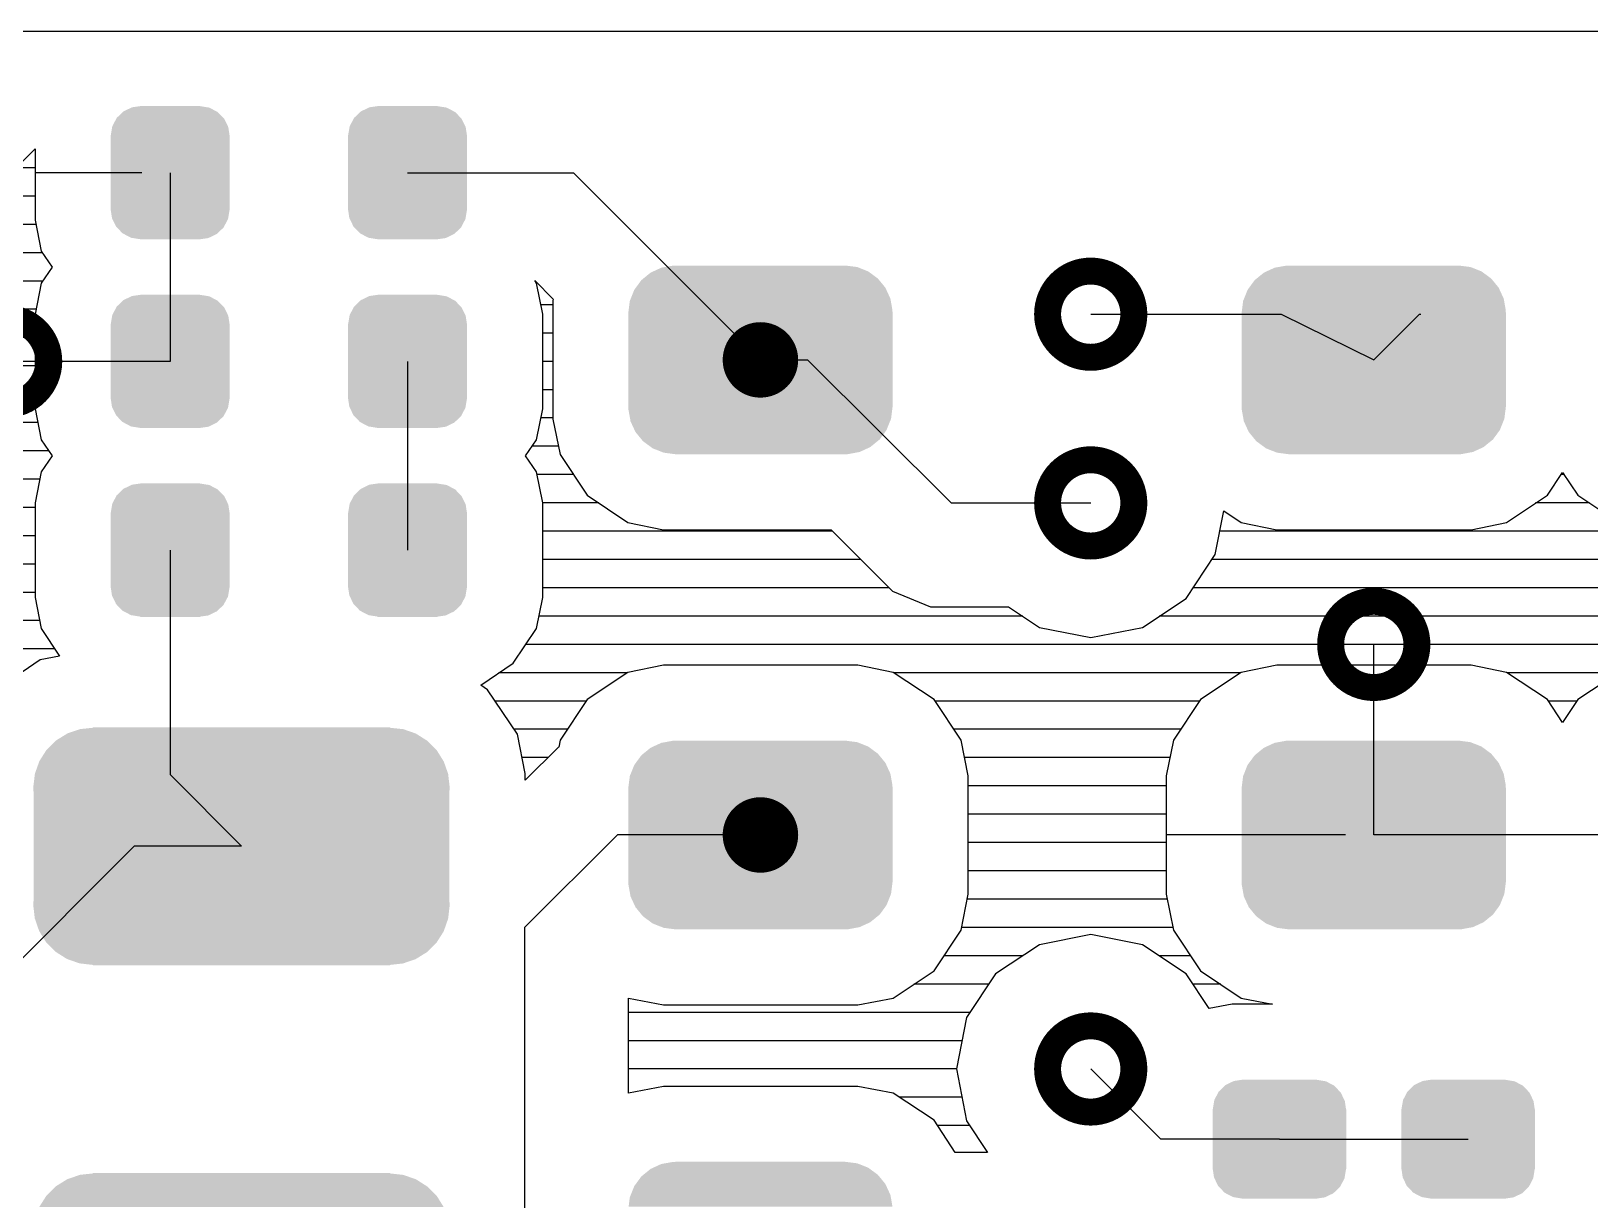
# Model space of a CAD drawing. Extents: x 295 to 953, y 10 to 290.
# Drawn here: x 678.27 to 699.25, y 183.81 to 199.54 of the extents above; entities that cross this region are included whole.
import ezdxf

# ---------------------------------------------------------------- set-up
doc = ezdxf.new("R2010")
doc.units = 0
doc.header["$LTSCALE"] = 5
doc.header["$MEASUREMENT"] = 0
doc.layers.get('0').update_dxf_attribs({"linetype": 'CONTINUOUS', "lineweight": 25})

msp = doc.modelspace()

# ---------------------------------------------------------------- linework, layer by layer
for p, q in [((677.922, 199.54), (719.197, 199.54)), ((676.144, 195.786), (678.318, 197.955)), ((678.318, 197.955), (678.318, 196.995)), ((678.318, 197.701), (678.064, 197.701)), ((679.756, 197.635), (678.318, 197.635)), ((680.137, 197.635), (680.137, 195.095)), ((683.332, 197.635), (685.568, 197.635)), ((685.568, 197.635), (688.082, 195.115)), ((678.318, 197.32), (677.683, 197.32)), ((678.318, 196.995), (678.4, 196.578)), ((678.329, 196.939), (677.302, 196.939)), ((678.4, 196.578), (678.547, 196.365)), ((678.415, 196.558), (676.921, 196.558)), ((678.547, 196.365), (678.4, 196.147)), ((678.425, 196.177), (676.54, 196.177)), ((685.044, 196.182), (685.293, 195.933)), ((685.07, 196.147), (685.044, 196.182)), ((678.4, 196.147), (678.318, 195.73)), ((685.151, 195.73), (685.07, 196.147)), ((678.334, 195.796), (676.159, 195.796)), ((685.288, 195.857), (685.126, 195.857)), ((685.293, 195.933), (685.288, 195.913)), ((685.288, 195.913), (685.288, 194.318)), ((678.318, 195.73), (678.318, 194.455)), ((685.151, 194.455), (685.151, 195.73)), ((692.527, 195.73), (695.093, 195.73)), ((695.093, 195.73), (696.337, 195.115)), ((696.337, 195.115), (696.952, 195.73)), ((696.952, 195.73), (696.972, 195.73)), ((678.318, 195.415), (676.144, 195.415)), ((685.288, 195.476), (685.151, 195.476)), ((688.082, 195.115), (688.717, 195.115)), ((688.717, 195.115), (690.648, 193.19)), ((678.318, 195.034), (676.144, 195.034)), ((680.137, 195.095), (677.922, 195.095)), ((679.756, 195.095), (678.318, 195.095)), ((683.332, 195.095), (683.332, 192.555)), ((685.288, 195.095), (685.151, 195.095)), ((685.288, 194.714), (685.151, 194.714)), ((678.318, 194.653), (676.144, 194.653)), ((678.354, 194.272), (676.144, 194.272)), ((678.318, 194.455), (678.4, 194.038)), ((685.07, 194.038), (685.151, 194.455)), ((685.288, 194.333), (685.126, 194.333)), ((685.288, 194.318), (685.385, 193.84)), ((678.501, 193.891), (676.144, 193.891)), ((678.4, 194.038), (678.547, 193.825)), ((684.922, 193.825), (685.07, 194.038)), ((685.364, 193.952), (685.009, 193.952)), ((678.547, 193.825), (678.4, 193.607)), ((685.07, 193.607), (684.922, 193.825)), ((685.385, 193.84), (685.75, 193.292)), ((678.384, 193.51), (676.144, 193.51)), ((678.4, 193.607), (678.318, 193.19)), ((685.151, 193.19), (685.07, 193.607)), ((685.568, 193.571), (685.075, 193.571)), ((698.674, 193.292), (698.877, 193.601)), ((698.903, 193.571), (698.857, 193.571)), ((698.877, 193.601), (699.085, 193.292)), ((685.75, 193.292), (686.299, 192.926)), ((698.125, 192.926), (698.674, 193.292)), ((699.085, 193.292), (699.634, 192.926)), ((678.318, 193.129), (676.144, 193.129)), ((678.318, 193.19), (678.318, 191.915)), ((685.908, 193.19), (685.151, 193.19)), ((685.151, 191.915), (685.151, 193.19)), ((690.648, 193.19), (692.527, 193.19)), ((694.204, 192.494), (694.32, 193.083)), ((694.32, 193.083), (694.554, 192.926)), ((699.243, 193.19), (698.516, 193.19)), ((689.052, 192.809), (685.151, 192.809)), ((686.299, 192.926), (686.777, 192.829)), ((686.777, 192.829), (689.032, 192.829)), ((689.032, 192.829), (689.86, 192.001)), ((703.495, 192.809), (694.264, 192.809)), ((694.554, 192.926), (695.032, 192.829)), ((695.032, 192.829), (697.648, 192.829)), ((697.648, 192.829), (698.125, 192.926)), ((678.318, 192.748), (676.144, 192.748)), ((680.137, 192.555), (680.137, 189.532)), ((689.433, 192.428), (685.151, 192.428)), ((693.812, 191.905), (694.204, 192.494)), ((703.602, 192.428), (694.158, 192.428)), ((678.318, 192.367), (676.144, 192.367)), ((678.318, 191.986), (676.144, 191.986)), ((689.814, 192.047), (685.151, 192.047)), ((689.86, 192.001), (690.373, 191.793)), ((703.856, 192.047), (693.904, 192.047)), ((678.318, 191.915), (678.4, 191.498)), ((685.07, 191.498), (685.151, 191.915)), ((690.373, 191.793), (691.42, 191.793)), ((691.42, 191.793), (691.836, 191.514)), ((693.223, 191.514), (693.812, 191.905)), ((678.379, 191.605), (676.144, 191.605)), ((691.613, 191.666), (685.1, 191.666)), ((704.313, 191.666), (693.447, 191.666)), ((678.4, 191.498), (678.649, 191.128)), ((684.755, 191.031), (685.07, 191.498)), ((691.836, 191.514), (692.527, 191.376)), ((692.527, 191.376), (693.223, 191.514)), ((678.583, 191.224), (676.144, 191.224)), ((678.649, 191.128), (678.389, 191.077)), ((712.837, 191.285), (684.922, 191.285)), ((696.337, 188.72), (696.337, 191.285)), ((678.389, 191.077), (677.79, 190.675)), ((684.318, 190.736), (684.755, 191.031)), ((686.777, 191.006), (686.299, 190.909)), ((689.393, 191.006), (686.777, 191.006)), ((689.87, 190.909), (689.393, 191.006)), ((695.032, 191.006), (694.554, 190.909)), ((697.648, 191.006), (695.032, 191.006)), ((696.337, 189.101), (696.337, 191.006)), ((698.125, 190.909), (697.648, 191.006)), ((684.409, 190.675), (684.318, 190.736)), ((686.289, 190.904), (684.562, 190.904)), ((686.299, 190.909), (685.75, 190.543)), ((690.419, 190.543), (689.87, 190.909)), ((694.544, 190.904), (689.88, 190.904)), ((694.554, 190.909), (694.005, 190.543)), ((698.674, 190.543), (698.125, 190.909)), ((699.624, 190.904), (698.135, 190.904)), ((699.634, 190.909), (699.085, 190.543)), ((684.811, 190.076), (684.409, 190.675)), ((685.735, 190.523), (684.511, 190.523)), ((685.75, 190.543), (685.385, 189.995)), ((690.785, 189.995), (690.419, 190.543)), ((693.99, 190.523), (690.434, 190.523)), ((694.005, 190.543), (693.64, 189.995)), ((698.877, 190.233), (698.674, 190.543)), ((699.07, 190.523), (698.689, 190.523)), ((699.085, 190.543), (698.877, 190.233)), ((685.481, 190.142), (684.77, 190.142)), ((684.917, 189.548), (684.811, 190.076)), ((693.736, 190.142), (690.688, 190.142)), ((685.364, 189.903), (684.917, 189.456)), ((685.369, 189.903), (685.364, 189.903)), ((685.385, 189.995), (685.369, 189.903)), ((690.876, 189.517), (690.785, 189.995)), ((693.64, 189.995), (693.543, 189.517)), ((685.222, 189.761), (684.872, 189.761)), ((693.594, 189.761), (690.83, 189.761)), ((680.137, 189.532), (681.097, 188.567)), ((684.917, 189.456), (684.917, 189.548)), ((690.876, 187.922), (690.876, 189.517)), ((693.543, 189.517), (693.543, 187.922)), ((693.543, 189.38), (690.876, 189.38)), ((693.543, 188.999), (690.876, 188.999)), ((686.157, 188.72), (684.907, 187.475)), ((688.082, 188.72), (686.157, 188.72)), ((693.543, 188.618), (690.876, 188.618)), ((695.956, 188.72), (693.543, 188.72)), ((696.342, 188.72), (696.337, 188.72)), ((701.417, 188.72), (696.342, 188.72)), ((679.654, 188.567), (676.652, 185.57)), ((681.097, 188.567), (679.654, 188.567)), ((693.543, 188.237), (690.876, 188.237)), ((690.785, 187.439), (690.876, 187.922)), ((693.558, 187.856), (690.866, 187.856)), ((693.543, 187.922), (693.64, 187.439)), ((684.907, 187.475), (684.907, 176.68)), ((690.419, 186.891), (690.785, 187.439)), ((693.635, 187.475), (690.79, 187.475)), ((692.527, 187.378), (691.836, 187.241)), ((693.223, 187.241), (692.527, 187.378)), ((693.64, 187.439), (694.005, 186.891)), ((691.836, 187.241), (691.247, 186.85)), ((693.812, 186.85), (693.223, 187.241)), ((691.613, 187.094), (690.551, 187.094)), ((693.873, 187.094), (693.447, 187.094)), ((689.87, 186.525), (690.419, 186.891)), ((691.247, 186.85), (690.856, 186.261)), ((694.122, 186.383), (693.812, 186.85)), ((694.005, 186.891), (694.554, 186.525)), ((686.304, 185.245), (686.304, 186.525)), ((686.304, 186.525), (686.777, 186.434)), ((689.393, 186.434), (689.87, 186.525)), ((691.156, 186.713), (690.145, 186.713)), ((694.28, 186.713), (693.904, 186.713)), ((694.554, 186.525), (694.976, 186.444)), ((690.902, 186.332), (686.304, 186.332)), ((686.777, 186.434), (689.393, 186.434)), ((694.432, 186.444), (694.122, 186.383)), ((694.976, 186.444), (694.432, 186.444)), ((690.856, 186.261), (690.719, 185.57)), ((690.795, 185.951), (686.304, 185.951)), ((690.719, 185.57), (686.304, 185.57)), ((690.719, 185.57), (690.856, 184.874)), ((693.472, 184.625), (692.527, 185.57)), ((686.777, 185.336), (686.304, 185.245)), ((689.393, 185.336), (686.777, 185.336)), ((689.87, 185.245), (689.393, 185.336)), ((690.419, 184.879), (689.87, 185.245)), ((690.795, 185.189), (689.957, 185.189)), ((690.703, 184.447), (690.419, 184.879)), ((690.856, 184.874), (691.14, 184.447)), ((690.902, 184.808), (690.465, 184.808)), ((695.067, 184.625), (693.472, 184.625)), ((695.067, 184.625), (697.607, 184.625)), ((691.14, 184.447), (690.703, 184.447))]:
    msp.add_line(p, q)
for points, const_width in [([(693.108, 195.73, -1), (691.947, 195.73, -1)], 0.363), ([(678.503, 195.095, -1), (677.342, 195.095, -1)], 0.363), ([(688.336, 195.115, -1), (687.828, 195.115, -1)], 0.508), ([(693.108, 193.19, -1), (691.947, 193.19, -1)], 0.363), ([(696.918, 191.285, -1), (695.757, 191.285, -1)], 0.363), ([(688.336, 188.72, -1), (687.828, 188.72, -1)], 0.508), ([(688.273, 188.72, -1), (687.892, 188.72, -1)], 0.381), ([(693.108, 185.57, -1), (691.947, 185.57, -1)], 0.363)]:
    msp.add_lwpolyline(points, format="xyb", close=True, dxfattribs=dict(const_width=const_width))
for points in [[(680.76, 198.46), (680.664, 198.511), (679.509, 198.46), (679.615, 198.511)], [(680.664, 198.511), (680.638, 198.515), (679.615, 198.511), (679.624, 198.515)], [(680.638, 198.515), (680.538, 198.531), (679.624, 198.515), (679.736, 198.531)], [(680.538, 198.531), (680.538, 198.534), (679.736, 198.531), (679.736, 198.534)], [(683.956, 198.46), (683.859, 198.511), (682.705, 198.46), (682.81, 198.511)], [(683.859, 198.511), (683.833, 198.515), (682.81, 198.511), (682.819, 198.515)], [(683.833, 198.515), (683.734, 198.531), (682.819, 198.515), (682.931, 198.531)], [(683.734, 198.531), (683.734, 198.534), (682.931, 198.531), (682.931, 198.534)], [(680.92, 198.247), (680.914, 198.26), (679.356, 198.247), (679.358, 198.26)], [(680.914, 198.26), (680.865, 198.361), (679.358, 198.26), (679.412, 198.361)], [(680.865, 198.361), (680.854, 198.373), (679.412, 198.361), (679.418, 198.373)], [(680.854, 198.373), (680.776, 198.452), (679.418, 198.373), (679.501, 198.452)], [(680.776, 198.452), (680.76, 198.46), (679.501, 198.452), (679.509, 198.46)], [(684.115, 198.247), (684.109, 198.26), (682.551, 198.247), (682.553, 198.26)], [(684.109, 198.26), (684.06, 198.361), (682.553, 198.26), (682.607, 198.361)], [(684.06, 198.361), (684.049, 198.373), (682.607, 198.361), (682.613, 198.373)], [(684.049, 198.373), (683.972, 198.452), (682.613, 198.373), (682.696, 198.452)], [(683.972, 198.452), (683.956, 198.46), (682.696, 198.452), (682.705, 198.46)], [(680.937, 198.135), (680.92, 198.247), (679.337, 198.135), (679.356, 198.247)], [(680.937, 198.133), (680.937, 198.135), (679.337, 198.133), (679.337, 198.135)], [(680.937, 197.137), (680.937, 198.133), (679.337, 197.137), (679.337, 198.133)], [(684.132, 198.135), (684.115, 198.247), (682.532, 198.135), (682.551, 198.247)], [(684.132, 198.133), (684.132, 198.135), (682.532, 198.133), (682.532, 198.135)], [(684.132, 197.137), (684.132, 198.133), (682.532, 197.137), (682.532, 198.133)], [(680.937, 197.135), (680.937, 197.137), (679.337, 197.135), (679.337, 197.137)], [(680.918, 197.023), (680.937, 197.135), (679.354, 197.023), (679.337, 197.135)], [(680.916, 197.01), (680.918, 197.023), (679.36, 197.01), (679.354, 197.023)], [(680.862, 196.909), (680.916, 197.01), (679.409, 196.909), (679.36, 197.01)], [(684.132, 197.135), (684.132, 197.137), (682.532, 197.135), (682.532, 197.137)], [(684.113, 197.023), (684.132, 197.135), (682.549, 197.023), (682.532, 197.135)], [(684.111, 197.01), (684.113, 197.023), (682.556, 197.01), (682.549, 197.023)], [(684.058, 196.909), (684.111, 197.01), (682.605, 196.909), (682.556, 197.01)], [(680.856, 196.897), (680.862, 196.909), (679.42, 196.897), (679.409, 196.909)], [(680.773, 196.818), (680.856, 196.897), (679.498, 196.818), (679.42, 196.897)], [(680.765, 196.81), (680.773, 196.818), (679.514, 196.81), (679.498, 196.818)], [(680.659, 196.759), (680.765, 196.81), (679.61, 196.759), (679.514, 196.81)], [(684.052, 196.897), (684.058, 196.909), (682.616, 196.897), (682.605, 196.909)], [(683.969, 196.818), (684.052, 196.897), (682.693, 196.818), (682.616, 196.897)], [(683.96, 196.81), (683.969, 196.818), (682.709, 196.81), (682.693, 196.818)], [(683.854, 196.759), (683.96, 196.81), (682.806, 196.759), (682.709, 196.81)], [(680.65, 196.755), (680.659, 196.759), (679.636, 196.755), (679.61, 196.759)], [(680.538, 196.739), (680.65, 196.755), (679.736, 196.739), (679.636, 196.755)], [(680.538, 196.736), (680.538, 196.739), (679.736, 196.736), (679.736, 196.739)], [(683.845, 196.755), (683.854, 196.759), (682.832, 196.755), (682.806, 196.759)], [(683.734, 196.739), (683.845, 196.755), (682.931, 196.739), (682.832, 196.755)], [(683.734, 196.736), (683.734, 196.739), (682.931, 196.736), (682.931, 196.739)], [(689.407, 196.356), (689.384, 196.365), (686.748, 196.356), (686.799, 196.365)], [(689.384, 196.365), (689.232, 196.384), (686.799, 196.365), (686.906, 196.384)], [(689.232, 196.384), (689.225, 196.385), (686.906, 196.384), (686.939, 196.385)], [(697.662, 196.356), (697.639, 196.365), (695.003, 196.356), (695.054, 196.365)], [(697.639, 196.365), (697.487, 196.384), (695.054, 196.365), (695.161, 196.384)], [(697.487, 196.384), (697.48, 196.385), (695.161, 196.384), (695.194, 196.385)], [(689.764, 196.087), (689.681, 196.188), (686.405, 196.087), (686.479, 196.188)], [(689.681, 196.188), (689.662, 196.211), (686.479, 196.188), (686.507, 196.211)], [(689.662, 196.211), (689.556, 196.289), (686.507, 196.211), (686.603, 196.289)], [(689.556, 196.289), (689.533, 196.306), (686.603, 196.289), (686.639, 196.306)], [(689.533, 196.306), (689.407, 196.356), (686.639, 196.306), (686.748, 196.356)], [(698.019, 196.087), (697.936, 196.188), (694.66, 196.087), (694.734, 196.188)], [(697.936, 196.188), (697.917, 196.211), (694.734, 196.188), (694.762, 196.211)], [(697.917, 196.211), (697.811, 196.289), (694.762, 196.211), (694.858, 196.289)], [(697.811, 196.289), (697.788, 196.306), (694.858, 196.289), (694.894, 196.306)], [(697.788, 196.306), (697.662, 196.356), (694.894, 196.306), (695.003, 196.356)], [(680.76, 195.92), (680.664, 195.971), (679.509, 195.92), (679.615, 195.971)], [(680.664, 195.971), (680.638, 195.975), (679.615, 195.971), (679.624, 195.975)], [(680.638, 195.975), (680.538, 195.991), (679.624, 195.975), (679.736, 195.991)], [(680.538, 195.991), (680.538, 195.994), (679.736, 195.991), (679.736, 195.994)], [(683.956, 195.92), (683.859, 195.971), (682.705, 195.92), (682.81, 195.971)], [(683.859, 195.971), (683.833, 195.975), (682.81, 195.971), (682.819, 195.975)], [(683.833, 195.975), (683.734, 195.991), (682.819, 195.975), (682.931, 195.991)], [(683.734, 195.991), (683.734, 195.994), (682.931, 195.991), (682.931, 195.994)], [(689.831, 195.941), (689.777, 196.058), (686.337, 195.941), (686.384, 196.058)], [(689.777, 196.058), (689.764, 196.087), (686.384, 196.058), (686.405, 196.087)], [(698.086, 195.941), (698.032, 196.058), (694.592, 195.941), (694.639, 196.058)], [(698.032, 196.058), (698.019, 196.087), (694.639, 196.058), (694.66, 196.087)], [(680.914, 195.72), (680.865, 195.821), (679.358, 195.72), (679.412, 195.821)], [(680.865, 195.821), (680.854, 195.833), (679.412, 195.821), (679.418, 195.833)], [(680.854, 195.833), (680.776, 195.912), (679.418, 195.833), (679.501, 195.912)], [(680.776, 195.912), (680.76, 195.92), (679.501, 195.912), (679.509, 195.92)], [(684.109, 195.72), (684.06, 195.821), (682.553, 195.72), (682.607, 195.821)], [(684.06, 195.821), (684.049, 195.833), (682.607, 195.821), (682.613, 195.833)], [(684.049, 195.833), (683.972, 195.912), (682.613, 195.833), (682.696, 195.912)], [(683.972, 195.912), (683.956, 195.92), (682.696, 195.912), (682.705, 195.92)], [(689.86, 195.75), (689.859, 195.783), (686.304, 195.75), (686.308, 195.783)], [(689.86, 194.48), (689.86, 195.75), (686.304, 194.48), (686.304, 195.75)], [(689.859, 195.783), (689.837, 195.909), (686.308, 195.783), (686.324, 195.909)], [(689.837, 195.909), (689.831, 195.941), (686.324, 195.909), (686.337, 195.941)], [(698.115, 195.75), (698.114, 195.783), (694.559, 195.75), (694.563, 195.783)], [(698.115, 194.48), (698.115, 195.75), (694.559, 194.48), (694.559, 195.75)], [(698.114, 195.783), (698.092, 195.909), (694.563, 195.783), (694.579, 195.909)], [(698.092, 195.909), (698.086, 195.941), (694.579, 195.909), (694.592, 195.941)], [(680.937, 195.595), (680.92, 195.707), (679.337, 195.595), (679.356, 195.707)], [(680.937, 195.593), (680.937, 195.595), (679.337, 195.593), (679.337, 195.595)], [(680.937, 194.597), (680.937, 195.593), (679.337, 194.597), (679.337, 195.593)], [(680.92, 195.707), (680.914, 195.72), (679.356, 195.707), (679.358, 195.72)], [(684.132, 195.595), (684.115, 195.707), (682.532, 195.595), (682.551, 195.707)], [(684.132, 195.593), (684.132, 195.595), (682.532, 195.593), (682.532, 195.595)], [(684.132, 194.597), (684.132, 195.593), (682.532, 194.597), (682.532, 195.593)], [(684.115, 195.707), (684.109, 195.72), (682.551, 195.707), (682.553, 195.72)], [(680.937, 194.595), (680.937, 194.597), (679.337, 194.595), (679.337, 194.597)], [(680.918, 194.483), (680.937, 194.595), (679.354, 194.483), (679.337, 194.595)], [(680.916, 194.47), (680.918, 194.483), (679.36, 194.47), (679.354, 194.483)], [(684.132, 194.595), (684.132, 194.597), (682.532, 194.595), (682.532, 194.597)], [(684.113, 194.483), (684.132, 194.595), (682.549, 194.483), (682.532, 194.595)], [(684.111, 194.47), (684.113, 194.483), (682.556, 194.47), (682.549, 194.483)], [(689.856, 194.447), (689.86, 194.48), (686.305, 194.447), (686.304, 194.48)], [(698.111, 194.447), (698.115, 194.48), (694.56, 194.447), (694.559, 194.48)], [(680.862, 194.369), (680.916, 194.47), (679.409, 194.369), (679.36, 194.47)], [(680.856, 194.357), (680.862, 194.369), (679.42, 194.357), (679.409, 194.369)], [(680.773, 194.278), (680.856, 194.357), (679.498, 194.278), (679.42, 194.357)], [(680.765, 194.27), (680.773, 194.278), (679.514, 194.27), (679.498, 194.278)], [(680.659, 194.219), (680.765, 194.27), (679.61, 194.219), (679.514, 194.27)], [(684.058, 194.369), (684.111, 194.47), (682.605, 194.369), (682.556, 194.47)], [(684.052, 194.357), (684.058, 194.369), (682.616, 194.357), (682.605, 194.369)], [(683.969, 194.278), (684.052, 194.357), (682.693, 194.278), (682.616, 194.357)], [(683.96, 194.27), (683.969, 194.278), (682.709, 194.27), (682.693, 194.278)], [(683.854, 194.219), (683.96, 194.27), (682.806, 194.219), (682.709, 194.27)], [(689.84, 194.321), (689.856, 194.447), (686.328, 194.321), (686.305, 194.447)], [(689.827, 194.29), (689.84, 194.321), (686.333, 194.29), (686.328, 194.321)], [(689.78, 194.172), (689.827, 194.29), (686.387, 194.172), (686.333, 194.29)], [(698.095, 194.321), (698.111, 194.447), (694.583, 194.321), (694.56, 194.447)], [(698.082, 194.29), (698.095, 194.321), (694.588, 194.29), (694.583, 194.321)], [(698.035, 194.172), (698.082, 194.29), (694.642, 194.172), (694.588, 194.29)], [(680.65, 194.215), (680.659, 194.219), (679.636, 194.215), (679.61, 194.219)], [(680.538, 194.199), (680.65, 194.215), (679.736, 194.199), (679.636, 194.215)], [(680.538, 194.196), (680.538, 194.199), (679.736, 194.196), (679.736, 194.199)], [(683.845, 194.215), (683.854, 194.219), (682.832, 194.215), (682.806, 194.219)], [(683.734, 194.199), (683.845, 194.215), (682.931, 194.199), (682.832, 194.215)], [(683.734, 194.196), (683.734, 194.199), (682.931, 194.196), (682.931, 194.199)], [(689.76, 194.144), (689.78, 194.172), (686.4, 194.144), (686.387, 194.172)], [(689.686, 194.043), (689.76, 194.144), (686.483, 194.043), (686.4, 194.144)], [(698.015, 194.144), (698.035, 194.172), (694.655, 194.144), (694.642, 194.172)], [(697.941, 194.043), (698.015, 194.144), (694.738, 194.043), (694.655, 194.144)], [(689.657, 194.02), (689.686, 194.043), (686.502, 194.02), (686.483, 194.043)], [(689.561, 193.942), (689.657, 194.02), (686.608, 193.942), (686.502, 194.02)], [(689.525, 193.925), (689.561, 193.942), (686.631, 193.925), (686.608, 193.942)], [(689.416, 193.875), (689.525, 193.925), (686.757, 193.875), (686.631, 193.925)], [(689.366, 193.866), (689.416, 193.875), (686.78, 193.866), (686.757, 193.875)], [(689.258, 193.846), (689.366, 193.866), (686.932, 193.846), (686.78, 193.866)], [(697.912, 194.02), (697.941, 194.043), (694.757, 194.02), (694.738, 194.043)], [(697.816, 193.942), (697.912, 194.02), (694.863, 193.942), (694.757, 194.02)], [(697.78, 193.925), (697.816, 193.942), (694.886, 193.925), (694.863, 193.942)], [(697.671, 193.875), (697.78, 193.925), (695.012, 193.875), (694.886, 193.925)], [(697.621, 193.866), (697.671, 193.875), (695.035, 193.866), (695.012, 193.875)], [(697.513, 193.846), (697.621, 193.866), (695.187, 193.846), (695.035, 193.866)], [(689.225, 193.845), (689.258, 193.846), (686.939, 193.845), (686.932, 193.846)], [(697.48, 193.845), (697.513, 193.846), (695.194, 193.845), (695.187, 193.846)], [(680.76, 193.38), (680.664, 193.431), (679.509, 193.38), (679.615, 193.431)], [(680.664, 193.431), (680.638, 193.435), (679.615, 193.431), (679.624, 193.435)], [(680.638, 193.435), (680.538, 193.451), (679.624, 193.435), (679.736, 193.451)], [(680.538, 193.451), (680.538, 193.454), (679.736, 193.451), (679.736, 193.454)], [(683.956, 193.38), (683.859, 193.431), (682.705, 193.38), (682.81, 193.431)], [(683.859, 193.431), (683.833, 193.435), (682.81, 193.431), (682.819, 193.435)], [(683.833, 193.435), (683.734, 193.451), (682.819, 193.435), (682.931, 193.451)], [(683.734, 193.451), (683.734, 193.454), (682.931, 193.451), (682.931, 193.454)], [(680.914, 193.18), (680.865, 193.281), (679.358, 193.18), (679.412, 193.281)], [(680.865, 193.281), (680.854, 193.293), (679.412, 193.281), (679.418, 193.293)], [(680.854, 193.293), (680.776, 193.372), (679.418, 193.293), (679.501, 193.372)], [(680.776, 193.372), (680.76, 193.38), (679.501, 193.372), (679.509, 193.38)], [(684.109, 193.18), (684.06, 193.281), (682.553, 193.18), (682.607, 193.281)], [(684.06, 193.281), (684.049, 193.293), (682.607, 193.281), (682.613, 193.293)], [(684.049, 193.293), (683.972, 193.372), (682.613, 193.293), (682.696, 193.372)], [(683.972, 193.372), (683.956, 193.38), (682.696, 193.372), (682.705, 193.38)], [(680.937, 193.055), (680.92, 193.167), (679.337, 193.055), (679.356, 193.167)], [(680.937, 193.053), (680.937, 193.055), (679.337, 193.053), (679.337, 193.055)], [(680.937, 192.057), (680.937, 193.053), (679.337, 192.057), (679.337, 193.053)], [(680.92, 193.167), (680.914, 193.18), (679.356, 193.167), (679.358, 193.18)], [(684.132, 193.055), (684.115, 193.167), (682.532, 193.055), (682.551, 193.167)], [(684.132, 193.053), (684.132, 193.055), (682.532, 193.053), (682.532, 193.055)], [(684.132, 192.057), (684.132, 193.053), (682.532, 192.057), (682.532, 193.053)], [(684.115, 193.167), (684.109, 193.18), (682.551, 193.167), (682.553, 193.18)], [(680.937, 192.055), (680.937, 192.057), (679.337, 192.055), (679.337, 192.057)], [(680.918, 191.943), (680.937, 192.055), (679.354, 191.943), (679.337, 192.055)], [(684.132, 192.055), (684.132, 192.057), (682.532, 192.055), (682.532, 192.057)], [(684.113, 191.943), (684.132, 192.055), (682.549, 191.943), (682.532, 192.055)], [(680.916, 191.93), (680.918, 191.943), (679.36, 191.93), (679.354, 191.943)], [(680.862, 191.829), (680.916, 191.93), (679.409, 191.829), (679.36, 191.93)], [(680.856, 191.817), (680.862, 191.829), (679.42, 191.817), (679.409, 191.829)], [(680.773, 191.738), (680.856, 191.817), (679.498, 191.738), (679.42, 191.817)], [(684.111, 191.93), (684.113, 191.943), (682.556, 191.93), (682.549, 191.943)], [(684.058, 191.829), (684.111, 191.93), (682.605, 191.829), (682.556, 191.93)], [(684.052, 191.817), (684.058, 191.829), (682.616, 191.817), (682.605, 191.829)], [(683.969, 191.738), (684.052, 191.817), (682.693, 191.738), (682.616, 191.817)], [(680.765, 191.73), (680.773, 191.738), (679.514, 191.73), (679.498, 191.738)], [(680.659, 191.679), (680.765, 191.73), (679.61, 191.679), (679.514, 191.73)], [(680.65, 191.675), (680.659, 191.679), (679.636, 191.675), (679.61, 191.679)], [(680.538, 191.659), (680.65, 191.675), (679.736, 191.659), (679.636, 191.675)], [(680.538, 191.656), (680.538, 191.659), (679.736, 191.656), (679.736, 191.659)], [(683.96, 191.73), (683.969, 191.738), (682.709, 191.73), (682.693, 191.738)], [(683.854, 191.679), (683.96, 191.73), (682.806, 191.679), (682.709, 191.73)], [(683.845, 191.675), (683.854, 191.679), (682.832, 191.675), (682.806, 191.679)], [(683.734, 191.659), (683.845, 191.675), (682.931, 191.659), (682.832, 191.675)], [(683.734, 191.656), (683.734, 191.659), (682.931, 191.656), (682.931, 191.659)], [(683.592, 189.992), (683.445, 190.084), (678.601, 189.992), (678.75, 190.084)], [(683.445, 190.084), (683.439, 190.087), (678.75, 190.084), (678.754, 190.087)], [(683.439, 190.087), (683.275, 190.144), (678.754, 190.087), (678.921, 190.144)], [(683.275, 190.144), (683.265, 190.145), (678.921, 190.144), (678.924, 190.145)], [(683.265, 190.145), (683.096, 190.163), (678.924, 190.145), (679.098, 190.163)], [(683.096, 190.163), (683.096, 190.167), (679.098, 190.163), (679.098, 190.167)], [(683.817, 189.713), (683.725, 189.861), (678.376, 189.713), (678.47, 189.861)], [(683.725, 189.861), (683.721, 189.865), (678.47, 189.861), (678.473, 189.865)], [(683.721, 189.865), (683.598, 189.989), (678.473, 189.865), (678.597, 189.989)], [(683.598, 189.989), (683.592, 189.992), (678.597, 189.989), (678.601, 189.992)], [(689.662, 189.815), (689.556, 189.893), (686.507, 189.815), (686.603, 189.893)], [(689.556, 189.893), (689.533, 189.91), (686.603, 189.893), (686.639, 189.91)], [(689.533, 189.91), (689.407, 189.96), (686.639, 189.91), (686.748, 189.96)], [(689.407, 189.96), (689.384, 189.969), (686.748, 189.96), (686.799, 189.969)], [(689.384, 189.969), (689.232, 189.989), (686.799, 189.969), (686.906, 189.989)], [(689.232, 189.989), (689.225, 189.99), (686.906, 189.989), (686.939, 189.99)], [(697.917, 189.815), (697.811, 189.893), (694.762, 189.815), (694.858, 189.893)], [(697.811, 189.893), (697.788, 189.91), (694.858, 189.893), (694.894, 189.91)], [(697.788, 189.91), (697.662, 189.96), (694.894, 189.91), (695.003, 189.96)], [(697.662, 189.96), (697.639, 189.969), (695.003, 189.96), (695.054, 189.969)], [(697.639, 189.969), (697.487, 189.989), (695.054, 189.969), (695.161, 189.989)], [(697.487, 189.989), (697.48, 189.99), (695.161, 189.989), (695.194, 189.99)], [(683.878, 189.544), (683.82, 189.709), (678.316, 189.544), (678.375, 189.709)], [(683.82, 189.709), (683.817, 189.713), (678.375, 189.709), (678.376, 189.713)], [(689.831, 189.545), (689.777, 189.663), (686.337, 189.545), (686.384, 189.663)], [(689.777, 189.663), (689.764, 189.691), (686.384, 189.663), (686.405, 189.691)], [(689.764, 189.691), (689.681, 189.792), (686.405, 189.691), (686.479, 189.792)], [(689.681, 189.792), (689.662, 189.815), (686.479, 189.792), (686.507, 189.815)], [(698.086, 189.545), (698.032, 189.663), (694.592, 189.545), (694.639, 189.663)], [(698.032, 189.663), (698.019, 189.691), (694.639, 189.663), (694.66, 189.691)], [(698.019, 189.691), (697.936, 189.792), (694.66, 189.691), (694.734, 189.792)], [(697.936, 189.792), (697.917, 189.815), (694.734, 189.792), (694.762, 189.815)], [(683.899, 189.365), (683.879, 189.539), (678.295, 189.365), (678.316, 189.539)], [(683.879, 189.539), (683.878, 189.544), (678.316, 189.539), (678.316, 189.544)], [(689.859, 189.388), (689.837, 189.514), (686.308, 189.388), (686.324, 189.514)], [(689.837, 189.514), (689.831, 189.545), (686.324, 189.514), (686.337, 189.545)], [(698.114, 189.388), (698.092, 189.514), (694.563, 189.388), (694.579, 189.514)], [(698.092, 189.514), (698.086, 189.545), (694.579, 189.514), (694.592, 189.545)], [(683.896, 189.301), (683.899, 189.365), (678.298, 189.301), (678.295, 189.365)], [(683.896, 187.833), (683.896, 189.301), (678.298, 187.833), (678.298, 189.301)], [(689.86, 189.355), (689.859, 189.388), (686.304, 189.355), (686.308, 189.388)], [(689.86, 188.085), (689.86, 189.355), (686.304, 188.085), (686.304, 189.355)], [(698.115, 189.355), (698.114, 189.388), (694.559, 189.355), (694.563, 189.388)], [(698.115, 188.085), (698.115, 189.355), (694.559, 188.085), (694.559, 189.355)], [(689.856, 188.052), (689.86, 188.085), (686.305, 188.052), (686.304, 188.085)], [(689.84, 187.926), (689.856, 188.052), (686.328, 187.926), (686.305, 188.052)], [(698.111, 188.052), (698.115, 188.085), (694.56, 188.052), (694.559, 188.085)], [(698.095, 187.926), (698.111, 188.052), (694.583, 187.926), (694.56, 188.052)], [(683.899, 187.77), (683.896, 187.833), (678.295, 187.77), (678.298, 187.833)], [(683.879, 187.596), (683.899, 187.77), (678.315, 187.596), (678.295, 187.77)], [(689.827, 187.894), (689.84, 187.926), (686.333, 187.894), (686.328, 187.926)], [(689.78, 187.777), (689.827, 187.894), (686.387, 187.777), (686.333, 187.894)], [(689.76, 187.748), (689.78, 187.777), (686.4, 187.748), (686.387, 187.777)], [(698.082, 187.894), (698.095, 187.926), (694.588, 187.894), (694.583, 187.926)], [(698.035, 187.777), (698.082, 187.894), (694.642, 187.777), (694.588, 187.894)], [(698.015, 187.748), (698.035, 187.777), (694.655, 187.748), (694.642, 187.777)], [(683.878, 187.591), (683.879, 187.596), (678.317, 187.591), (678.315, 187.596)], [(683.82, 187.426), (683.878, 187.591), (678.374, 187.426), (678.317, 187.591)], [(689.686, 187.647), (689.76, 187.748), (686.483, 187.647), (686.4, 187.748)], [(689.657, 187.624), (689.686, 187.647), (686.502, 187.624), (686.483, 187.647)], [(689.561, 187.546), (689.657, 187.624), (686.608, 187.546), (686.502, 187.624)], [(697.941, 187.647), (698.015, 187.748), (694.738, 187.647), (694.655, 187.748)], [(697.912, 187.624), (697.941, 187.647), (694.757, 187.624), (694.738, 187.647)], [(697.816, 187.546), (697.912, 187.624), (694.863, 187.546), (694.757, 187.624)], [(683.818, 187.421), (683.82, 187.426), (678.377, 187.421), (678.374, 187.426)], [(683.724, 187.273), (683.818, 187.421), (678.469, 187.273), (678.377, 187.421)], [(689.525, 187.529), (689.561, 187.546), (686.631, 187.529), (686.608, 187.546)], [(689.416, 187.479), (689.525, 187.529), (686.757, 187.479), (686.631, 187.529)], [(689.366, 187.47), (689.416, 187.479), (686.78, 187.47), (686.757, 187.479)], [(689.258, 187.45), (689.366, 187.47), (686.932, 187.45), (686.78, 187.47)], [(689.225, 187.45), (689.258, 187.45), (686.939, 187.45), (686.932, 187.45)], [(697.78, 187.529), (697.816, 187.546), (694.886, 187.529), (694.863, 187.546)], [(697.671, 187.479), (697.78, 187.529), (695.012, 187.479), (694.886, 187.529)], [(697.621, 187.47), (697.671, 187.479), (695.035, 187.47), (695.012, 187.479)], [(697.513, 187.45), (697.621, 187.47), (695.187, 187.45), (695.035, 187.47)], [(697.48, 187.45), (697.513, 187.45), (695.194, 187.45), (695.187, 187.45)], [(683.722, 187.269), (683.724, 187.273), (678.473, 187.269), (678.469, 187.273)], [(683.597, 187.146), (683.722, 187.269), (678.597, 187.146), (678.473, 187.269)], [(683.594, 187.143), (683.597, 187.146), (678.602, 187.143), (678.597, 187.146)], [(683.444, 187.05), (683.594, 187.143), (678.749, 187.05), (678.602, 187.143)], [(683.44, 187.048), (683.444, 187.05), (678.756, 187.048), (678.749, 187.05)], [(683.273, 186.991), (683.44, 187.048), (678.919, 186.991), (678.756, 187.048)], [(683.27, 186.99), (683.273, 186.991), (678.929, 186.99), (678.919, 186.991)], [(683.096, 186.971), (683.27, 186.99), (679.098, 186.971), (678.929, 186.99)], [(683.096, 186.967), (683.096, 186.971), (679.098, 186.967), (679.098, 186.971)], [(695.941, 185.152), (695.893, 185.253), (694.191, 185.152), (694.244, 185.253)], [(695.893, 185.253), (695.882, 185.264), (694.244, 185.253), (694.249, 185.264)], [(695.882, 185.264), (695.805, 185.345), (694.249, 185.264), (694.332, 185.345)], [(695.805, 185.345), (695.79, 185.353), (694.332, 185.345), (694.34, 185.353)], [(695.79, 185.353), (695.693, 185.404), (694.34, 185.353), (694.446, 185.404)], [(695.693, 185.404), (695.668, 185.408), (694.446, 185.404), (694.454, 185.408)], [(695.668, 185.408), (695.567, 185.425), (694.454, 185.408), (694.567, 185.425)], [(698.481, 185.152), (698.433, 185.253), (696.731, 185.152), (696.784, 185.253)], [(698.433, 185.253), (698.422, 185.264), (696.784, 185.253), (696.789, 185.264)], [(698.422, 185.264), (698.345, 185.345), (696.789, 185.264), (696.872, 185.345)], [(698.345, 185.345), (698.33, 185.353), (696.872, 185.345), (696.88, 185.353)], [(698.33, 185.353), (698.233, 185.404), (696.88, 185.353), (696.986, 185.404)], [(698.233, 185.404), (698.208, 185.408), (696.986, 185.404), (696.994, 185.408)], [(698.208, 185.408), (698.107, 185.425), (696.994, 185.408), (697.107, 185.425)], [(695.964, 185.026), (695.948, 185.139), (694.17, 185.026), (694.189, 185.139)], [(695.948, 185.139), (695.941, 185.152), (694.189, 185.139), (694.191, 185.152)], [(698.504, 185.026), (698.488, 185.139), (696.71, 185.026), (696.729, 185.139)], [(698.488, 185.139), (698.481, 185.152), (696.729, 185.139), (696.731, 185.152)], [(695.966, 184.224), (695.966, 185.026), (694.168, 184.224), (694.168, 185.026)], [(698.506, 184.224), (698.506, 185.026), (696.708, 184.224), (696.708, 185.026)], [(689.662, 184.146), (689.556, 184.224), (686.507, 184.146), (686.603, 184.224)], [(689.556, 184.224), (689.533, 184.241), (686.603, 184.224), (686.639, 184.241)], [(689.533, 184.241), (689.407, 184.291), (686.639, 184.241), (686.748, 184.291)], [(689.407, 184.291), (689.384, 184.3), (686.748, 184.291), (686.799, 184.3)], [(689.384, 184.3), (689.232, 184.319), (686.799, 184.3), (686.906, 184.319)], [(689.232, 184.319), (689.225, 184.32), (686.906, 184.319), (686.939, 184.32)], [(695.946, 184.111), (695.964, 184.224), (694.187, 184.111), (694.17, 184.224)], [(698.486, 184.111), (698.504, 184.224), (696.727, 184.111), (696.71, 184.224)], [(683.721, 183.866), (683.598, 183.989), (678.473, 183.866), (678.597, 183.989)], [(683.598, 183.989), (683.592, 183.992), (678.597, 183.989), (678.601, 183.992)], [(683.592, 183.992), (683.445, 184.085), (678.601, 183.992), (678.75, 184.085)], [(683.445, 184.085), (683.439, 184.087), (678.75, 184.085), (678.754, 184.087)], [(683.439, 184.087), (683.275, 184.144), (678.754, 184.087), (678.921, 184.144)], [(683.275, 184.144), (683.265, 184.145), (678.921, 184.144), (678.924, 184.145)], [(683.265, 184.145), (683.096, 184.164), (678.924, 184.145), (679.098, 184.164)], [(683.096, 184.164), (683.096, 184.168), (679.098, 184.164), (679.098, 184.168)], [(689.831, 183.876), (689.777, 183.993), (686.337, 183.876), (686.384, 183.993)], [(689.777, 183.993), (689.764, 184.022), (686.384, 183.993), (686.405, 184.022)], [(689.764, 184.022), (689.681, 184.123), (686.405, 184.022), (686.479, 184.123)], [(689.681, 184.123), (689.662, 184.146), (686.479, 184.123), (686.507, 184.146)], [(695.944, 184.099), (695.946, 184.111), (694.193, 184.099), (694.187, 184.111)], [(695.891, 183.997), (695.944, 184.099), (694.241, 183.997), (694.193, 184.099)], [(695.885, 183.986), (695.891, 183.997), (694.252, 183.986), (694.241, 183.997)], [(698.484, 184.099), (698.486, 184.111), (696.733, 184.099), (696.727, 184.111)], [(698.431, 183.997), (698.484, 184.099), (696.781, 183.997), (696.733, 184.099)], [(698.425, 183.986), (698.431, 183.997), (696.792, 183.986), (696.781, 183.997)], [(683.817, 183.714), (683.725, 183.862), (678.376, 183.714), (678.47, 183.862)], [(683.725, 183.862), (683.721, 183.866), (678.47, 183.862), (678.473, 183.866)], [(689.859, 183.718), (689.837, 183.844), (686.308, 183.718), (686.324, 183.844)], [(689.837, 183.844), (689.831, 183.876), (686.324, 183.844), (686.337, 183.876)], [(695.802, 183.905), (695.885, 183.986), (694.329, 183.905), (694.252, 183.986)], [(695.794, 183.897), (695.802, 183.905), (694.344, 183.897), (694.329, 183.905)], [(695.688, 183.846), (695.794, 183.897), (694.442, 183.846), (694.344, 183.897)], [(695.68, 183.842), (695.688, 183.846), (694.466, 183.842), (694.442, 183.846)], [(695.567, 183.825), (695.68, 183.842), (694.567, 183.825), (694.466, 183.842)], [(698.342, 183.905), (698.425, 183.986), (696.869, 183.905), (696.792, 183.986)], [(698.334, 183.897), (698.342, 183.905), (696.884, 183.897), (696.869, 183.905)], [(698.228, 183.846), (698.334, 183.897), (696.982, 183.846), (696.884, 183.897)], [(698.22, 183.842), (698.228, 183.846), (697.006, 183.842), (696.982, 183.846)], [(698.107, 183.825), (698.22, 183.842), (697.107, 183.825), (697.006, 183.842)]]:
    msp.add_solid(points)

doc.saveas('drawing.dxf')
